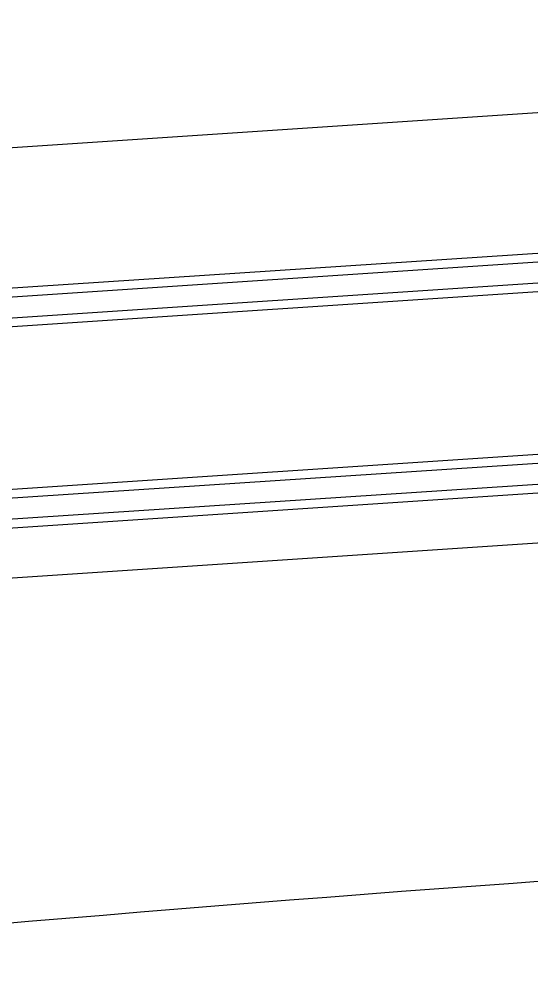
# Model space of a CAD drawing. Header units: millimetres. Extents: x -27671 to 122165, y 825 to 42056.
# Drawn here: x 55961.97 to 55967.71, y 19217.42 to 19227.99 of the extents above; entities that cross this region are included whole.
import ezdxf

# ---------------------------------------------------------------- set-up
doc = ezdxf.new("R2010")
doc.units = ezdxf.units.MM
doc.header["$LTSCALE"] = 100
doc.header["$MEASUREMENT"] = 0
doc.layers.get('0').update_dxf_attribs({"linetype": 'CONTINUOUS'})
doc.layers.add('ELE9', color=9, linetype='CONTINUOUS')
doc.layers.add('WIN-G', color=252, linetype='CONTINUOUS')

# ---------------------------------------------------------------- blocks, each defined once
blk = doc.blocks.new('A$C37502152')
at = {"ltscale": 1000}
blk.add_wipeout([(1400, 246), (0, 246), (0, 0), (1400, 0)], dxfattribs=at)
at = {"layer": 'WIN-G'}
for p, q in [((1347, 246), (53, 246)), ((782.23, 217.5), (1272, 217.5)), ((782.85, 212.5), (1272, 212.5)), ((782.85, 200.5), (1272, 200.5)), ((782.23, 195.5), (1272, 195.5)), ((782.23, 102.5), (1272, 102.5)), ((782.85, 97.5), (1272, 97.5)), ((782.85, 85.5), (1272, 85.5)), ((782.23, 80.5), (1272, 80.5)), ((1336, 0), (64, 0))]:
    blk.add_line(p, q, dxfattribs=at)
blk = doc.blocks.new('ggtyu')
at = {"layer": 'ELE9', "color": 253, "ltscale": 0.1}
blk.add_lwpolyline([(55983.831, 19219.199, 0.014732), (55957.074, 19217.42, 0.014732)], format="xyb", dxfattribs=at)
at = {"layer": 'ELE9', "color": 253, "ltscale": 0.1, "xscale": 0.01956378461538462, "yscale": 0.01956378461538462, "zscale": 0.01956378461538462, "rotation": 183.8010239330026}
blk.add_blockref('A$C37502152', (55983.563, 19227.987), dxfattribs=at)

msp = doc.modelspace()

# ---------------------------------------------------------------- block references
msp.add_blockref('ggtyu', (0, 0))

doc.saveas('drawing.dxf')
